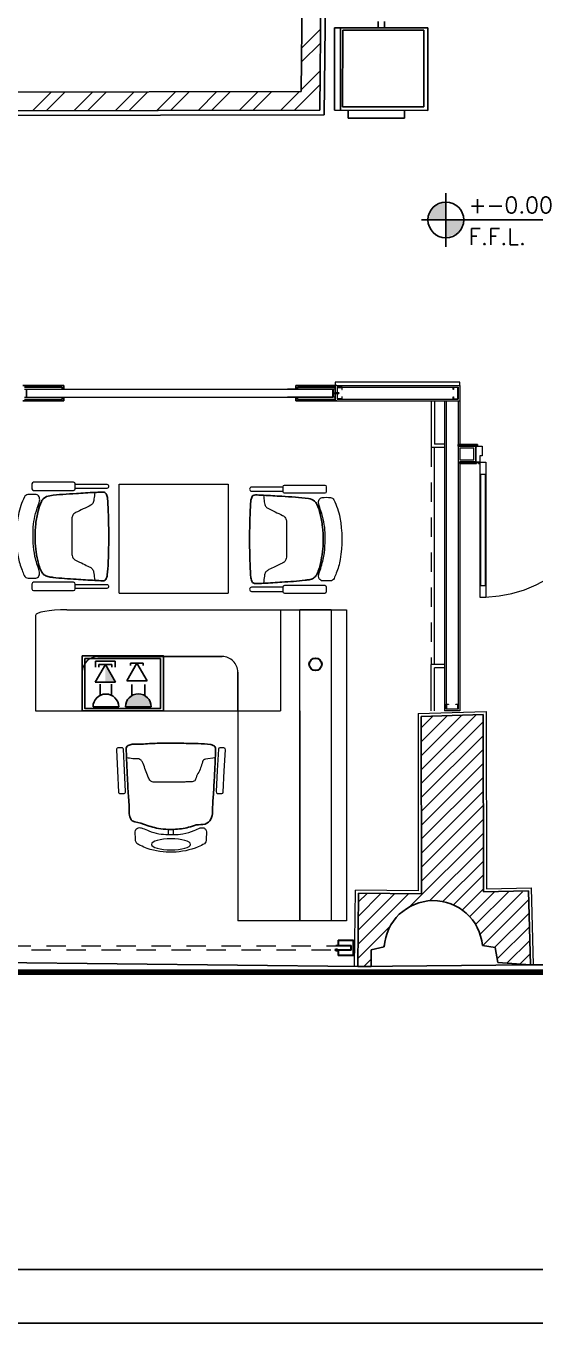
# Model space of a CAD drawing. Header units: inches. Extents: x 78 to 199, y 70 to 92.
# Drawn here: x 140.3 to 143.57, y 70.27 to 78.61 of the extents above; entities that cross this region are included whole.
import ezdxf
from ezdxf.enums import TextEntityAlignment as Align

# ---------------------------------------------------------------- set-up
doc = ezdxf.new("R2010")
doc.units = ezdxf.units.IN
doc.header["$MEASUREMENT"] = 0
for name, pattern in [('21212-FC-A-XREF-FIRST FLOOR PLAN-REV-31-10-12$0$HIDDEN', [0.375, 0.25, -0.125]), ('21212-FC-A-XREF-GROUND FLOOR PLAN-REV-31-10-12$0$21201-TN-A-GROUND FLOOR PLAN-XREF-REV-20-03-12$2$HIDDEN2', [0.1875, 0.125, -0.0625]), ('21212-FC-A-XREF-GROUND FLOOR PLAN-REV-31-10-12$0$HIDDEN', [0.375, 0.25, -0.125]), ('HIDDEN', [0.375, 0.25, -0.125]), ('HIDDEN2', [0.1875, 0.125, -0.0625])]:
    doc.linetypes.add(name, pattern=pattern)
for name, color, linetype, lineweight in [('21212-FC-A-XREF-FIRST FLOOR PLAN-REV-31-10-12$0$HIDDEN-EEE', 6, '21212-FC-A-XREF-FIRST FLOOR PLAN-REV-31-10-12$0$HIDDEN', 9), ('21212-FC-A-XREF-FIRST FLOOR PLAN-REV-31-10-12$0$Solid-Wood-Timber-EEE', 44, 'Continuous', 15), ('21212-FC-A-XREF-GROUND FLOOR PLAN-REV-31-10-12$0$21201-TN-A-GROUND FLOOR PLAN-XREF-REV-20-03-12$2$DOOR-EEE', 182, 'Continuous', 13), ('21212-FC-A-XREF-GROUND FLOOR PLAN-REV-31-10-12$0$21201-TN-A-GROUND FLOOR PLAN-XREF-REV-20-03-12$2$Door-Frame-SW-EEE', 26, 'Continuous', 9), ('21212-FC-A-XREF-GROUND FLOOR PLAN-REV-31-10-12$0$Channels-EEE', 252, 'Continuous', 5), ('21212-FC-A-XREF-GROUND FLOOR PLAN-REV-31-10-12$0$GB-Wall-Cladding-EEE', 1, 'Continuous', 15), ('21212-FC-A-XREF-GROUND FLOOR PLAN-REV-31-10-12$0$HIDDEN-EEE', 6, '21212-FC-A-XREF-GROUND FLOOR PLAN-REV-31-10-12$0$HIDDEN', 9), ('ELECTRICAL', 3, 'Continuous', 9), ('FURN-BOLD-EEE', 40, 'Continuous', 25), ('FURN-LIGHT-EEE', 2, 'Continuous', 18), ('GLASS-EEE', 140, 'Continuous', 5), ('HATCH-EEE', 6, 'Continuous', 9)]:
    doc.layers.add(name, color=color, linetype=linetype, lineweight=lineweight)
for name, color, linetype in [('col-hat', 2, 'Continuous'), ('columns', 6, 'Continuous'), ('DETAIL', 2, 'Continuous'), ('door', 17, 'Continuous'), ('EL. BLOCK', 3, 'Continuous'), ('ELE-OBJ', 7, 'Continuous'), ('ELEC-NORMAL', 7, 'Continuous'), ('Elevation', 1, 'Continuous'), ('FINISH-AR', 252, 'Continuous'), ('Fixation', 1, 'Continuous'), ('furniture', 5, 'Continuous'), ('hatch', 2, 'Continuous'), ('HATCH-AR', 251, 'Continuous'), ('L.C Risers', 130, 'Continuous'), ('PW', 4, 'Continuous'), ('WALL-AR', 7, 'Continuous')]:
    doc.layers.add(name, color=color, linetype=linetype)
doc.layers.add('GOLDCLADDING', color=7, linetype='Continuous', true_color=0xffc20a)
doc.styles.add('ROMANS', font='romans.shx')
pattern_1 = [(45, (2771.01325, 9572.6186), (-0.265165043, 0.265165043), [])]

# ---------------------------------------------------------------- blocks, each defined once
blk = doc.blocks.new('GRWRFHRH')
at = {"color": 252}
for p, q in [((3.019, 4.8659, 0), (3.019, 4.5207, 0)), ((2.8621, 4.6933, 0), (3.8192, 4.6933, 0)), ((0.5624, 3.6293), (0.2993, 3.6293)), ((0.5519, 3.6188), (0.3098, 3.6188)), ((0.323, 3.553), (0.323, 3.6057)), ((0.5519, 3.6188), (0.5519, 3.6083)), ((0.5624, 3.6083), (0.5519, 3.6083)), ((0.5624, 3.6083), (0.5624, 3.6293)), ((2.0547, 3.6083), (2.0547, 3.6293)), ((2.0547, 3.6293), (2.3179, 3.6293)), ((2.0547, 3.6083), (2.0652, 3.6083)), ((2.0652, 3.6188), (2.3073, 3.6188)), ((2.0652, 3.6188), (2.0652, 3.6083)), ((2.2942, 3.553), (2.2942, 3.6057)), ((2.3073, 3.6188), (2.3073, 3.5399)), ((0.5624, 3.5293), (0.2993, 3.5293)), ((0.5519, 3.5399), (0.3098, 3.5399)), ((0.5519, 3.5504), (0.5519, 3.5399)), ((0.5519, 3.5504), (0.5624, 3.5504)), ((0.5624, 3.5504), (0.5624, 3.5293)), ((2.0547, 3.5504), (2.0547, 3.5293)), ((2.0652, 3.5504), (2.0547, 3.5504)), ((2.0547, 3.5293), (2.3179, 3.5293)), ((2.0652, 3.5504), (2.0652, 3.5399)), ((2.0652, 3.5399), (2.3073, 3.5399)), ((2.3022, 3.5738), (2.3022, 3.5849)), ((2.3022, 3.5849), (2.3033, 3.5849)), ((2.3033, 3.5738), (2.3022, 3.5738)), ((2.3033, 3.5849), (2.3033, 3.5738)), ((2.3033, 3.5807), (2.3311, 3.5807)), ((2.3033, 3.578), (2.3311, 3.578)), ((2.3311, 3.5807), (2.3341, 3.5793)), ((2.3311, 3.578), (2.3341, 3.5793))]:
    blk.add_line(p, q, dxfattribs=at)
at = {"color": 252, "linetype": 'Continuous'}
for p, q in [((6.7345, -0.1296, 0.1445), (-8.3291, -0.1296, -0.1104)), ((6.7345, -0.1546, 0.1461), (-8.3291, -0.1546, -0.1104)), ((6.7345, -0.1546, 0.1461), (-8.3291, -0.1546, -0.1104))]:
    blk.add_line(p, q, dxfattribs=at)
at = {"color": 252}
blk.add_circle((3.019, 4.6933, 0), 0.115, dxfattribs=at)
for points in [[(3.019, 4.8083, 0), (3.019, 4.6933, 0), (2.938, 4.7755, 0), (2.9039, 4.6933, 0)], [(3.019, 4.8083, 0), (3.019, 4.8083, 0), (3.019, 4.6933, 0), (3.019, 4.8083, 0)], [(3.019, 4.6933, 0), (3.019, 4.8083, 0), (3.019, 4.8083, 0), (3.019, 4.6933, 0)], [(3.019, 4.8083, 0), (3.019, 4.6933, 0), (3.019, 4.8083, 0)], [(3.134, 4.6933, 0), (3.019, 4.6933, 0), (3.1012, 4.6124, 0), (3.019, 4.5783, 0)]]:
    blk.add_solid(points, dxfattribs=at)
at = {"layer": '21212-FC-A-XREF-FIRST FLOOR PLAN-REV-31-10-12$0$HIDDEN-EEE', "color": 252, "linetype": '21212-FC-A-XREF-FIRST FLOOR PLAN-REV-31-10-12$0$HIDDEN', "ltscale": 0.5}
blk.add_line((2.9245, 3.2303), (2.9245, 1.8357), dxfattribs=at)
at = {"layer": '21212-FC-A-XREF-FIRST FLOOR PLAN-REV-31-10-12$0$Solid-Wood-Timber-EEE', "color": 252, "ltscale": 10}
for p, q in [((3.1096, 3.6505), (2.3073, 3.6505)), ((2.3073, 3.6505), (2.3073, 3.6293)), ((2.3073, 3.6293), (3.1096, 3.6293)), ((3.1096, 3.6293), (3.1096, 3.6505)), ((2.9245, 3.5293), (2.9245, 3.2303)), ((2.9457, 3.5293), (2.9457, 3.2515)), ((3.0095, 3.2303), (2.9245, 3.2303)), ((3.0095, 3.2515), (2.9457, 3.2515)), ((2.9245, 1.5367), (2.9245, 1.8357)), ((3.0095, 1.8357), (2.9245, 1.8357)), ((2.9457, 1.5367), (2.9457, 1.8146)), ((3.0095, 1.8146), (2.9457, 1.8146)), ((2.84, 1.5198), (3.2791, 1.5335)), ((2.84, 1.5198), (2.8417, 0.3805)), ((3.2791, 1.5335), (3.2808, 0.3932)), ((2.4324, -0.1052), (2.4384, 0.3847)), ((2.8417, 0.3805), (2.4384, 0.3847)), ((3.2808, 0.3932), (3.5702, 0.4004)), ((3.5825, -0.0956), (3.5702, 0.4004))]:
    blk.add_line(p, q, dxfattribs=at)
at = {"layer": '21212-FC-A-XREF-GROUND FLOOR PLAN-REV-31-10-12$0$21201-TN-A-GROUND FLOOR PLAN-XREF-REV-20-03-12$2$DOOR-EEE', "color": 252, "lineweight": 5, "ltscale": 250}
for p, q in [((3.2393, 3.1311), (3.224, 3.1311)), ((3.2316, 3.1387), (3.2316, 3.1234))]:
    blk.add_line(p, q, dxfattribs=at)
at = {"layer": '21212-FC-A-XREF-GROUND FLOOR PLAN-REV-31-10-12$0$21201-TN-A-GROUND FLOOR PLAN-XREF-REV-20-03-12$2$DOOR-EEE', "color": 252, "ltscale": 250}
for p, q in [((3.2367, 3.1362), (3.2751, 3.1362)), ((3.2367, 3.1362), (3.2367, 2.2673)), ((3.2751, 3.1362), (3.2751, 2.2673)), ((3.2367, 3.0595), (3.2751, 3.0595)), ((3.2408, 3.0595), (3.2408, 2.344)), ((3.271, 3.0595), (3.271, 2.344)), ((3.2367, 2.344), (3.2751, 2.344)), ((3.2367, 2.2673), (3.2751, 2.2673))]:
    blk.add_line(p, q, dxfattribs=at)
at = {"layer": '21212-FC-A-XREF-GROUND FLOOR PLAN-REV-31-10-12$0$21201-TN-A-GROUND FLOOR PLAN-XREF-REV-20-03-12$2$DOOR-EEE', "color": 252, "lineweight": 5, "ltscale": 250}
blk.add_circle((3.2316, 3.1311), 0.00511, dxfattribs=at)
at = {"layer": '21212-FC-A-XREF-GROUND FLOOR PLAN-REV-31-10-12$0$21201-TN-A-GROUND FLOOR PLAN-XREF-REV-20-03-12$2$DOOR-EEE', "color": 252, "linetype": '21212-FC-A-XREF-GROUND FLOOR PLAN-REV-31-10-12$0$21201-TN-A-GROUND FLOOR PLAN-XREF-REV-20-03-12$2$HIDDEN2', "lineweight": 5, "ltscale": 500}
blk.add_arc((3.2367, 3.1362), 0.8689, 272.52862, 0, dxfattribs=at)
at = {"layer": '21212-FC-A-XREF-GROUND FLOOR PLAN-REV-31-10-12$0$21201-TN-A-GROUND FLOOR PLAN-XREF-REV-20-03-12$2$Door-Frame-SW-EEE', "color": 252, "ltscale": 250}
for p, q in [((3.2112, 3.1413), (3.2112, 3.2333)), ((3.2112, 3.2333), (3.2163, 3.2333)), ((3.2163, 3.2333), (3.2163, 3.2384)), ((3.2163, 3.2384), (3.2521, 3.2384)), ((3.2521, 3.1771), (3.2367, 3.1771)), ((3.2367, 3.1771), (3.2367, 3.1362)), ((3.2521, 3.2384), (3.2521, 3.1771)), ((3.2163, 3.1413), (3.2112, 3.1413)), ((3.2163, 3.1362), (3.2163, 3.1413)), ((3.2367, 3.1362), (3.2163, 3.1362))]:
    blk.add_line(p, q, dxfattribs=at)
at = {"layer": '21212-FC-A-XREF-GROUND FLOOR PLAN-REV-31-10-12$0$Channels-EEE', "color": 252}
for p, q in [((2.3513, 3.6173), (2.3193, 3.6173)), ((2.3193, 3.6173), (2.3193, 3.5413)), ((2.3213, 3.5433), (2.3213, 3.6153)), ((2.3213, 3.6153), (2.3493, 3.6153)), ((2.3493, 3.6153), (2.3493, 3.6033)), ((2.3493, 3.6033), (2.3513, 3.6033)), ((2.3513, 3.6033), (2.3513, 3.6173)), ((3.0656, 3.6033), (3.0656, 3.6173)), ((3.0656, 3.6173), (3.0976, 3.6173)), ((3.0676, 3.6033), (3.0656, 3.6033)), ((3.0956, 3.6153), (3.0676, 3.6153)), ((3.0676, 3.6153), (3.0676, 3.6033)), ((3.0956, 3.5433), (3.0956, 3.6153)), ((3.0976, 3.6173), (3.0976, 3.5413)), ((2.3193, 3.5413), (2.3513, 3.5413)), ((2.3493, 3.5433), (2.3213, 3.5433)), ((2.3513, 3.5553), (2.3493, 3.5553)), ((2.3493, 3.5553), (2.3493, 3.5433)), ((2.3513, 3.5413), (2.3513, 3.5553)), ((3.0656, 3.5413), (3.0656, 3.5553)), ((3.0656, 3.5553), (3.0676, 3.5553)), ((3.0976, 3.5413), (3.0656, 3.5413)), ((3.0676, 3.5553), (3.0676, 3.5433)), ((3.0676, 3.5433), (3.0956, 3.5433)), ((3.0215, 1.5487), (3.0215, 1.5807)), ((3.0215, 1.5807), (3.0355, 1.5807)), ((3.0975, 1.5487), (3.0215, 1.5487)), ((3.0355, 1.5787), (3.0235, 1.5787)), ((3.0235, 1.5787), (3.0235, 1.5507)), ((3.0235, 1.5507), (3.0955, 1.5507)), ((3.0355, 1.5807), (3.0355, 1.5787)), ((3.0835, 1.5807), (3.0975, 1.5807)), ((3.0835, 1.5787), (3.0835, 1.5807)), ((3.0955, 1.5787), (3.0835, 1.5787)), ((3.0955, 1.5507), (3.0955, 1.5787)), ((3.0975, 1.5807), (3.0975, 1.5487))]:
    blk.add_line(p, q, dxfattribs=at)
at = {"layer": '21212-FC-A-XREF-GROUND FLOOR PLAN-REV-31-10-12$0$GB-Wall-Cladding-EEE', "color": 252, "ltscale": 3}
for p, q in [((2.3073, 3.6293), (3.1096, 3.6293)), ((2.3073, 3.6293), (2.3073, 3.5293)), ((2.3073, 3.629), (2.3073, 3.529)), ((2.3193, 3.6173), (3.0976, 3.6173)), ((3.0976, 3.6173), (3.0976, 3.5413)), ((3.1096, 3.6293), (3.1096, 3.2382)), ((3.1096, 3.6293), (3.1096, 3.5293)), ((2.3073, 3.5293), (3.1096, 3.5293)), ((2.3193, 3.5413), (3.0976, 3.5413)), ((3.0096, 3.5293), (3.0095, 1.5367)), ((3.0216, 3.5293), (3.0215, 1.5487)), ((3.0976, 3.5293), (3.0975, 1.5487)), ((3.1096, 3.2382), (3.2165, 3.2383)), ((3.1096, 3.228), (3.1992, 3.228)), ((3.1096, 3.228), (3.1096, 3.152)), ((3.1992, 3.152), (3.1992, 3.228)), ((3.1096, 3.14), (3.1095, 1.5367)), ((3.1096, 3.152), (3.1992, 3.152)), ((3.1096, 3.14), (3.2112, 3.14)), ((3.1095, 1.5367), (3.0095, 1.5367)), ((3.0975, 1.5487), (3.0215, 1.5487))]:
    blk.add_line(p, q, dxfattribs=at)
at = {"layer": '21212-FC-A-XREF-GROUND FLOOR PLAN-REV-31-10-12$0$HIDDEN-EEE', "color": 252, "linetype": 'HIDDEN', "ltscale": 0.5}
for p, q in [((-0.0955, 0.0012), (2.3233, 0.0012)), ((0.0015, 0.0272), (2.3108, 0.0272))]:
    blk.add_line(p, q, dxfattribs=at)
at = {"layer": 'col-hat', "color": 252, "linetype": 'Continuous'}
for p, q in [((2.8601, 1.4277), (2.9354, 1.5028)), ((2.8603, 1.3382), (3.0283, 1.5057)), ((2.8604, 1.2487), (3.1211, 1.5086)), ((2.8605, 1.1591), (3.2139, 1.5115)), ((2.8607, 1.0696), (3.2592, 1.4669)), ((2.8608, 0.9801), (3.2593, 1.3774)), ((2.8609, 0.8905), (3.2594, 1.2878)), ((2.8611, 0.801), (3.2596, 1.1983)), ((2.8612, 0.7115), (3.2597, 1.1088)), ((2.8614, 0.6219), (3.2598, 1.0192)), ((2.8615, 0.5324), (3.26, 0.9297)), ((2.8616, 0.4429), (3.2601, 0.8402)), ((2.786, 0.2778), (3.2603, 0.7506)), ((2.9145, 0.3162), (3.2604, 0.6611)), ((2.9995, 0.3113), (3.2605, 0.5716)), ((3.0678, 0.2897), (3.2607, 0.482)), ((2.4542, 0.0366), (2.7797, 0.3612)), ((2.4553, 0.1274), (2.6907, 0.3621)), ((2.4564, 0.2182), (2.6017, 0.363)), ((2.4575, 0.3089), (2.5127, 0.3639)), ((3.1248, 0.2569), (3.2608, 0.3925)), ((3.1722, 0.2145), (3.3322, 0.374)), ((3.2106, 0.1631), (3.4223, 0.3742)), ((3.2389, 0.1017), (3.5124, 0.3743)), ((3.256, 0.029), (3.5521, 0.3243)), ((3.3324, 0.0156), (3.5543, 0.2368)), ((2.453, -0.0542), (2.6621, 0.1542)), ((3.3494, -0.0572), (3.5564, 0.1492)), ((2.6149, 0.0175), (2.6233, 0.0259)), ((3.4111, -0.0853), (3.5586, 0.0617)), ((2.4911, -0.1059), (2.5385, -0.0586)), ((3.4951, -0.0913), (3.5608, -0.0258))]:
    blk.add_line(p, q, dxfattribs=at)
at = {"layer": 'columns', "color": 252}
for p, q in [((2.86, 1.5005), (3.2591, 1.5129)), ((3.2591, 1.5129), (3.2608, 0.3727)), ((2.86, 1.5005), (2.8618, 0.3603)), ((2.4524, -0.1054), (2.4582, 0.3645)), ((2.8618, 0.3603), (2.4582, 0.3645)), ((3.2608, 0.3727), (3.5507, 0.3799)), ((3.5625, -0.0961), (3.5507, 0.3799)), ((2.6228, 0.0191), (2.5385, 0.0016)), ((2.5385, 0.0016), (2.5385, -0.1064)), ((3.3355, 0.015), (3.2542, 0.0293)), ((3.354, -0.0812), (3.3355, 0.015)), ((3.5625, -0.0961), (3.354, -0.0812)), ((2.4524, -0.1054), (2.5385, -0.1064))]:
    blk.add_line(p, q, dxfattribs=at)
blk.add_arc((2.9389, 0.0005), 0.3166, 5.21956, 176.63269, dxfattribs=at)
at = {"layer": 'DETAIL', "color": 252, "linetype": 'Continuous'}
blk.add_line((6.7345, -0.1546, 0.1461), (-8.3291, -0.1546, -0.1104), dxfattribs=at)
at = {"layer": 'door', "color": 252}
for p, q in [((3.2227, 3.2486), (3.0975, 3.2486)), ((3.0975, 3.2486), (3.0975, 3.2386)), ((3.0975, 3.2386), (3.2227, 3.2386)), ((3.2112, 3.2386), (3.1096, 3.2386)), ((3.2112, 3.14), (3.2112, 3.2386)), ((3.2227, 3.2386), (3.2227, 3.2486)), ((3.1096, 3.138), (3.1096, 3.128)), ((3.2165, 3.138), (3.1096, 3.138)), ((3.1096, 3.128), (3.2165, 3.128)), ((3.2165, 3.128), (3.2165, 3.138))]:
    blk.add_line(p, q, dxfattribs=at)
at = {"layer": 'FINISH-AR', "color": 252}
for p, q in [((2.2546, 7.0861), (2.2376, 5.3696)), ((2.2376, 5.3696), (-4.1256, 5.3566))]:
    blk.add_line(p, q, dxfattribs=at)
at = {"layer": 'FINISH-AR', "color": 252, "linetype": 'HIDDEN2', "ltscale": 0.5}
for p, q in [((2.3108, 0.0287), (2.4103, 0.0287)), ((2.3108, 0.0262), (2.3108, 0.0287)), ((2.4078, 0.0262), (2.3108, 0.0262)), ((2.3108, -0.0013), (2.3108, 0.0012)), ((2.3108, 0.0012), (2.4078, 0.0012)), ((2.4258, 0.0637), (2.3258, 0.0637)), ((2.3258, 0.0637), (2.3258, 0.0287)), ((2.3258, 0.0287), (2.3278, 0.0287)), ((2.3278, 0.0287), (2.3278, 0.0617)), ((2.3278, 0.0617), (2.4238, 0.0617)), ((2.4078, 0.0012), (2.4078, 0.0262)), ((2.4103, 0.0287), (2.4103, -0.0013)), ((2.4238, 0.0617), (2.4238, -0.0342)), ((2.4258, -0.0362), (2.4258, 0.0637)), ((2.4103, -0.0013), (2.3108, -0.0013)), ((2.3278, -0.0013), (2.3258, -0.0013)), ((2.3258, -0.0013), (2.3258, -0.0362)), ((2.3258, -0.0362), (2.4258, -0.0362)), ((2.3278, -0.0342), (2.3278, -0.0013)), ((2.4238, -0.0342), (2.3278, -0.0342))]:
    blk.add_line(p, q, dxfattribs=at)
at = {"layer": 'Fixation', "color": 252}
for p, q in [((2.3233, 0.0047), (2.3123, 0.0047)), ((2.3233, 0.0012), (2.3233, 0.0047)), ((2.3123, -0.0047), (2.3233, -0.0047)), ((2.3233, -0.0047), (2.3233, -0.0013))]:
    blk.add_line(p, q, dxfattribs=at)
blk.add_arc((2.3123, 0), 0.00475, 90, 270, dxfattribs=at)
at = {"layer": 'FURN-BOLD-EEE', "color": 252, "flags": 128}
for points in [[(0.8431, 2.9026, -0.015076), (0.8478, 2.8265, -0.021203), (0.8475, 2.4908, -0.020443), (0.8422, 2.4115, -0.13129), (0.8318, 2.3814, -0.214692), (0.8149, 2.3734, 0.002979), (0.7612, 2.3759, -0.00616), (0.6426, 2.3831, -0.015925), (0.4933, 2.3952, -0.01419), (0.4678, 2.3987, -0.111748), (0.4402, 2.4085, -0.110862), (0.4215, 2.4282, -0.071904), (0.3951, 2.5035, -0.055819), (0.3775, 2.6525, -0.032162), (0.3821, 2.7394, -0.032826), (0.3971, 2.8221, -0.05803), (0.4188, 2.8842, -0.094687), (0.4327, 2.9033, -0.146288), (0.4732, 2.9203, -0.012464), (0.5565, 2.929, -0.00267), (0.6431, 2.9346, -0.006584), (0.7617, 2.9416, 0.000145), (0.8024, 2.9434, -0.083625), (0.8224, 2.9428, -0.209427), (0.8374, 2.9276, -0.078175)], [(1.7648, 2.8844, 0.015076), (1.7602, 2.8082, 0.021203), (1.7605, 2.4726, 0.020443), (1.7658, 2.3933, 0.13129), (1.7762, 2.3632, 0.214692), (1.7931, 2.3551, -0.002979), (1.8468, 2.3576, 0.00616), (1.9654, 2.3649, 0.015925), (2.1148, 2.377, 0.01419), (2.1403, 2.3805, 0.111748), (2.1678, 2.3904, 0.110862), (2.1865, 2.4101, 0.071904), (2.2129, 2.4853, 0.055819), (2.2305, 2.6343, 0.032162), (2.2258, 2.7213, 0.032826), (2.2108, 2.8039, 0.05803), (2.1891, 2.8661, 0.094687), (2.1753, 2.8851, 0.146288), (2.1348, 2.9021, 0.012464), (2.0514, 2.9108, 0.00267), (1.9648, 2.9164, 0.006584), (1.8462, 2.9234, -0.000145), (1.8056, 2.9251, 0.083625), (1.7855, 2.9246, 0.209427), (1.7706, 2.9093, 0.078175)], [(1.5191, 0.8865, 0.000045), (1.5202, 0.9511, 0.005378), (1.5242, 0.9982, 0.003465), (1.5313, 1.1236, 0.004777), (1.5367, 1.2347, -0.00009), (1.5388, 1.2915, 0.245849), (1.5285, 1.3127, 0.094228), (1.5079, 1.3203, 0.020097), (1.4258, 1.3267, -0.003651), (1.303, 1.3296, 0.005436), (1.1864, 1.3295, 0.009487), (1.0888, 1.3252, -0.024011), (1.0304, 1.3226, -0.001316), (1.0028, 1.322, 0.113976), (0.9757, 1.3142, 0.27701), (0.9636, 1.2902, -0.001087), (0.9655, 1.2352, 0.005203), (0.9714, 1.1097, 0.002625), (0.9766, 1.0115, 0.00405), (0.9789, 0.9804, -0.035751), (0.982, 0.9193, 0.021413), (0.9836, 0.8762, 0.114534), (0.9949, 0.8374, -0.015739), (1.0012, 0.8293, -0.000098), (1.0753, 0.8096, 0.05958), (1.1711, 0.7817, 0.023345), (1.2333, 0.7748, -0.005314), (1.2681, 0.7749, 0.018518), (1.319, 0.7797, 0.018492), (1.3651, 0.7887, 0.028377), (1.4142, 0.804, 0.011944), (1.4712, 0.8092, 0.171364), (1.5089, 0.8414, 0.095707)]]:
    blk.add_lwpolyline(points, format="xyb", close=True, dxfattribs=at)
at = {"layer": 'FURN-LIGHT-EEE', "color": 252}
for p, q in [((0.9189, 2.9942), (1.6189, 2.9943)), ((0.9189, 2.2942), (0.9189, 2.9942)), ((1.6189, 2.9943), (1.6189, 2.2943)), ((0.9189, 2.2942), (1.6189, 2.2943)), ((0.581, 2.1863), (2.381, 2.1865)), ((1.956, 2.1864), (1.9561, 1.5364)), ((2.281, 2.1865), (2.081, 2.1864)), ((2.0812, 0.1864), (2.081, 2.1864)), ((2.281, 2.1865), (2.2812, 0.1865)), ((2.381, 2.1865), (2.3812, 0.1865)), ((0.381, 2.1511), (0.3811, 1.5363)), ((0.7811, 1.8863), (1.5811, 1.8864)), ((1.5811, 1.8864), (0.7811, 1.8863)), ((0.6811, 1.5363), (0.6811, 1.7863)), ((0.6811, 1.7863), (0.6811, 1.5363)), ((1.6811, 1.7864), (1.6811, 1.5364)), ((1.6811, 1.5364), (1.6811, 1.7864)), ((0.3811, 1.5363), (0.5811, 1.5363)), ((0.5811, 1.5363), (0.6811, 1.5363)), ((0.6811, 1.5363), (1.6811, 1.5364)), ((1.6811, 1.5364), (1.9561, 1.5364)), ((1.6811, 1.5364), (1.6812, 0.1864)), ((2.0811, 1.5364), (2.0812, 0.1864)), ((2.2811, 1.5365), (2.2812, 0.1865)), ((2.0812, 0.1864), (1.6812, 0.1864)), ((2.2812, 0.1865), (2.0812, 0.1864)), ((2.3812, 0.1865), (2.2812, 0.1865))]:
    blk.add_line(p, q, dxfattribs=at)
at = {"layer": 'FURN-LIGHT-EEE', "color": 252, "flags": 128}
for points in [[(0.6253, 3.0073), (0.3676, 3.0073, 0.412338), (0.3576, 2.9961), (0.3576, 2.9654, 0.412338), (0.3676, 2.9542), (0.6253, 2.9542, 0.412338), (0.6353, 2.9654), (0.6353, 2.9961, 0.412338), (0.6253, 3.0073)], [(0.3843, 2.9275, 0.029012), (0.3305, 2.9272, 0.270173), (0.3088, 2.9122, 0.055044), (0.2704, 2.7985, 0.087483), (0.2684, 2.5284, 0.048386), (0.2939, 2.441, 0.024463), (0.3077, 2.4072, 0.288013), (0.3329, 2.3911, 0.01393), (0.3819, 2.3906, 0.23698), (0.4026, 2.4044, 0.184158), (0.4049, 2.4372, -0.019394), (0.3769, 2.5294, -0.060382), (0.3656, 2.7008, -0.079806), (0.3921, 2.8402, 0.029719), (0.4066, 2.8874, 0.17298), (0.4031, 2.9139, 0.244693)], [(0.6353, 2.9942), (0.8386, 2.9942, -0.892857), (0.8386, 2.9674), (0.6353, 2.9673)], [(1.9726, 2.976), (1.7694, 2.976, 0.892857), (1.7694, 2.9491), (1.9726, 2.9491)], [(1.9826, 2.9891), (2.2403, 2.9891, -0.412338), (2.2503, 2.9779), (2.2503, 2.9472, -0.412338), (2.2403, 2.936), (1.9826, 2.936, -0.412338), (1.9726, 2.9472), (1.9726, 2.9779, -0.412338), (1.9826, 2.9891)], [(2.2236, 2.9093, -0.029012), (2.2774, 2.909, -0.270173), (2.2991, 2.8941, -0.055044), (2.3376, 2.7803, -0.087483), (2.3396, 2.5102, -0.048386), (2.3141, 2.4229, -0.024463), (2.3003, 2.389, -0.288013), (2.2751, 2.3729, -0.01393), (2.2261, 2.3724, -0.23698), (2.2054, 2.3862, -0.184158), (2.2031, 2.419, 0.019394), (2.2311, 2.5113, 0.060382), (2.2423, 2.6826, 0.079806), (2.2159, 2.8221, -0.029719), (2.2014, 2.8692, -0.17298), (2.2049, 2.8957, -0.244693)], [(0.6253, 2.3636), (0.3677, 2.3636, 0.412338), (0.3577, 2.3524), (0.3577, 2.3217, 0.412338), (0.3677, 2.3105), (0.6253, 2.3105, 0.412338), (0.6353, 2.3217), (0.6353, 2.3524, 0.412338), (0.6253, 2.3636)], [(0.6353, 2.3505), (0.8386, 2.3505, -0.892857), (0.8386, 2.3236), (0.6353, 2.3236)], [(1.9827, 2.3454), (2.2403, 2.3454, -0.412338), (2.2503, 2.3342), (2.2503, 2.3035, -0.412338), (2.2403, 2.2923), (1.9827, 2.2923, -0.412338), (1.9727, 2.3035), (1.9727, 2.3342, -0.412338), (1.9827, 2.3454)], [(1.9727, 2.3323), (1.7694, 2.3323, 0.892857), (1.7694, 2.3054), (1.9727, 2.3054)], [(0.9594, 1.018), (0.9526, 1.1541), (0.9457, 1.2903, 0.181177), (0.9426, 1.2976, 0.219677), (0.9357, 1.3002), (0.9096, 1.2986, 0.217861), (0.903, 1.2951, 0.17445), (0.9006, 1.2875), (0.9075, 1.1513), (0.9143, 1.0152, 0.181177), (0.9175, 1.0079, 0.219677), (0.9243, 1.0052), (0.9504, 1.0068, 0.217861), (0.957, 1.0103, 0.17445), (0.9594, 1.018)], [(1.5876, 1.0142), (1.5945, 1.1514), (1.6013, 1.2875, 0.407811), (1.5923, 1.2987), (1.5662, 1.3003, 0.408868), (1.5562, 1.2903), (1.5494, 1.1542), (1.5425, 1.018, 0.407811), (1.5515, 1.0069), (1.5776, 1.0053, 0.38694), (1.5876, 1.0142)], [(1.4792, 0.7599), (1.4789, 0.711, -0.085061), (1.476, 0.6947, -0.155529), (1.4669, 0.6827, -0.028665), (1.4265, 0.6621, -0.17478), (1.0985, 0.6525, -0.02352), (1.0553, 0.6718, -0.04762), (1.0326, 0.6846, -0.158948), (1.0237, 0.7013, -0.083024), (1.0225, 0.7115), (1.0223, 0.7604, -0.095874), (1.0264, 0.7742, -0.256831), (1.0495, 0.7866, -0.091008), (1.0704, 0.7819, 0.002531), (1.1094, 0.7653, 0.049104), (1.1726, 0.7474, 0.039598), (1.2338, 0.7419, 0.006578), (1.2684, 0.7417, 0.035038), (1.3289, 0.747, 0.053648), (1.401, 0.7687, -0.013155), (1.4395, 0.7843, -0.136235), (1.4586, 0.7855, -0.182057), (1.4731, 0.7761, -0.147266)]]:
    blk.add_lwpolyline(points, format="xyb", close=True, dxfattribs=at)
for points in [[(0.7617, 2.9416), (0.7601, 2.9286, -0.001814), (0.7553, 2.8904, -0.083581), (0.7508, 2.8757, -0.123743), (0.737, 2.8596, -0.008644), (0.6868, 2.835, 0.000198), (0.6386, 2.8119, 0.149562), (0.62, 2.7946, 0.118921), (0.6138, 2.7725), (0.6136, 2.5504, 0.130257), (0.6215, 2.5206, 0.170715), (0.6386, 2.5057, -0.000077), (0.6877, 2.4821, -0.000075), (0.7265, 2.4633, -0.128417), (0.7446, 2.4503, -0.145259), (0.7541, 2.4308, -0.019461), (0.7596, 2.3893), (0.7612, 2.3759)], [(1.8462, 2.9234), (1.8478, 2.9104, 0.001814), (1.8526, 2.8722, 0.083581), (1.8571, 2.8575, 0.123743), (1.8709, 2.8414, 0.008644), (1.9212, 2.8168, -0.000198), (1.9694, 2.7937, -0.149562), (1.9879, 2.7764, -0.118921), (1.9942, 2.7543), (1.9944, 2.5322, -0.130257), (1.9865, 2.5024, -0.170715), (1.9694, 2.4875, 0.000077), (1.9203, 2.4638, 0.000075), (1.8815, 2.4451, 0.128417), (1.8634, 2.4321, 0.145259), (1.854, 2.4126, 0.019461), (1.8484, 2.371), (1.8468, 2.3576)], [(1.5367, 1.2347), (1.4731, 1.2259, 0.309862), (1.4541, 1.2087, -0.071355), (1.4252, 1.1351, 0.067512), (1.4101, 1.0977, -0.285734), (1.394, 1.0822, -0.083505), (1.3689, 1.0811, 0.092775), (1.3411, 1.0794, -0.037653), (1.3366, 1.0786, -0.001454), (1.1433, 1.0785, 0.006369), (1.1379, 1.079, -0.1027), (1.1228, 1.0853, -0.093528), (1.1117, 1.0974, -0.023389), (1.1008, 1.1239, 0.006349), (1.0677, 1.2083, 0.119435), (1.0558, 1.2223, 0.081123), (1.045, 1.2277, -0.000569), (1.0252, 1.2284, -0.055913), (1.0054, 1.2292, -0.00088), (0.9655, 1.2352, -13.119793)]]:
    blk.add_lwpolyline(points, format="xyb", dxfattribs=at)
for points in [[(1.2333, 0.7748), (1.2337, 0.742)], [(1.2684, 0.7417), (1.2681, 0.7749)]]:
    blk.add_lwpolyline(points, dxfattribs=at)
at = {"layer": 'FURN-LIGHT-EEE', "color": 252, "lineweight": 30}
blk.add_circle((2.1811, 1.8365), 0.04, dxfattribs=at)
at = {"layer": 'FURN-LIGHT-EEE', "color": 252}
for centre, start, end in [((0.7811, 1.7863), 90.00423, 180.00423), ((0.7811, 1.7863), 90.00423, 180.00423), ((1.5811, 1.7864), 0.00423, 90.00423), ((1.5811, 1.7864), 0.00423, 90.00423)]:
    blk.add_arc(centre, 0.1, start, end, dxfattribs=at)
blk.add_ellipse((0.581, 2.1511), major_axis=(-0.2, 0), ratio=0.176327, start_param=4.712389, end_param=6.283185, dxfattribs=at)
at = {"layer": 'FURN-LIGHT-EEE', "color": 252, "lineweight": 5, "extrusion": (0, 0, -1)}
blk.add_ellipse((1.2518, 0.679), major_axis=(0.1256, 0), ratio=0.285772, dxfattribs=at)
at = {"layer": 'furniture', "color": 252, "extrusion": (2e-16, 0, -1)}
for p, q in [((2.3033, 5.3985), (2.3041, 5.9285)), ((2.9041, 5.9276), (2.3041, 5.9285)), ((2.341, 5.3985), (2.3417, 5.9285)), ((2.5841, 5.9281), (2.5842, 5.9681)), ((2.6241, 5.928), (2.6242, 5.968)), ((2.9041, 5.9276), (2.9033, 5.3976)), ((2.3561, 5.9134), (2.3554, 5.421)), ((2.8784, 5.9126), (2.3561, 5.9134)), ((2.8776, 5.4202), (2.8784, 5.9126)), ((2.3554, 5.421), (2.8776, 5.4202)), ((2.9033, 5.3976), (2.3033, 5.3985)), ((2.391, 5.3984), (2.3909, 5.3484)), ((2.7535, 5.3479), (2.3909, 5.3484)), ((2.7536, 5.3979), (2.7535, 5.3479))]:
    blk.add_line(p, q, dxfattribs=at)
at = {"layer": 'GLASS-EEE', "color": 252}
for p, q in [((0.3098, 3.6057), (2.2922, 3.6057)), ((0.325, 3.553), (0.325, 3.6057)), ((2.3073, 3.6057), (2.0002, 3.6057)), ((2.2922, 3.553), (2.2922, 3.6057)), ((0.3098, 3.553), (2.2922, 3.553)), ((2.3073, 3.553), (2.0002, 3.553)), ((6.7295, -0.1371, 0.1436), (-8.3241, -0.1371, -0.1104)), ((6.7295, -0.1471, 0.1436), (-8.3241, -0.1471, -0.1104)), ((6.7225, -0.1421, 0.1437), (-8.3171, -0.1421, -0.1102))]:
    blk.add_line(p, q, dxfattribs=at)
at = {"layer": 'hatch', "color": 252, "linetype": 'Continuous'}
for p, q in [((2.3079, 0.0018), (2.3105, 0.0044)), ((2.3082, -0.0024), (2.3108, 0.0003)), ((2.3118, 0.0012), (2.3153, 0.0047)), ((2.3162, 0.0012), (2.3197, 0.0047)), ((2.3206, 0.0012), (2.3233, 0.0039)), ((2.3105, -0.0044), (2.3137, -0.0013)), ((2.3146, -0.0047), (2.3181, -0.0013)), ((2.319, -0.0047), (2.3225, -0.0013))]:
    blk.add_line(p, q, dxfattribs=at)
at = {"layer": 'HATCH-AR', "color": 252, "linetype": 'Continuous'}
for p, q in [((2.0919, 5.7985, 0), (2.2131, 5.9197, 0)), ((2.091, 5.7092, 0), (2.2122, 5.8304, 0)), ((2.0892, 5.5307, 0), (2.2104, 5.6519, 0)), ((0.3633, 5.3958, 0), (0.4836, 5.516, 0)), ((0.4519, 5.396, 0), (0.5721, 5.5162, 0)), ((0.629, 5.3963, 0), (0.7493, 5.5166, 0)), ((0.7176, 5.3965, 0), (0.8379, 5.5167, 0)), ((0.8947, 5.3969, 0), (1.015, 5.5171, 0)), ((0.9833, 5.397, 0), (1.1036, 5.5173, 0)), ((1.1605, 5.3974, 0), (1.2807, 5.5177, 0)), ((1.249, 5.3976, 0), (1.3693, 5.5178, 0)), ((1.4262, 5.3979, 0), (1.5464, 5.5182, 0)), ((1.5147, 5.3981, 0), (1.635, 5.5184, 0)), ((1.6919, 5.3985, 0), (1.8121, 5.5187, 0)), ((1.7804, 5.3987, 0), (1.9007, 5.5189, 0)), ((1.9576, 5.399, 0), (2.0778, 5.5193, 0)), ((2.0462, 5.3992, 0), (2.2095, 5.5626, 0))]:
    blk.add_line(p, q, dxfattribs=at)
at = {"layer": 'HATCH-AR', "color": 252}
for p, q in [((-0.144, -0.0766), (2.4524, -0.1054)), ((2.4524, -0.1054), (3.5625, -0.0961))]:
    blk.add_line(p, q, dxfattribs=at)
at = {"layer": 'HATCH-EEE', "color": 252}
blk.add_line((2.9457, 1.8357), (2.9457, 3.2303), dxfattribs=at)
at = {"layer": 'WALL-AR', "color": 252}
for p, q in [((2.1046, 7.0875), (2.0891, 5.5193)), ((2.2246, 7.0864), (2.2079, 5.3984)), ((2.0891, 5.5193), (-3.1629, 5.5086)), ((2.2079, 5.3996), (-4.0957, 5.3866)), ((6.8011, -0.091), (3.5625, -0.0961)), ((6.8011, -0.091), (3.5625, -0.0961))]:
    blk.add_line(p, q, dxfattribs=at)
at = {"color": 252, "style": 'ROMANS'}
for p in [(-5.1176, 7.4592, 0), (3.1653, 4.7064, 0), (-5.1176, 4.6287, 0)]:
    blk.add_attdef('ELEV', text='', height=0.1035, dxfattribs=at).set_placement(p, align=Align.BOTTOM_LEFT)
for p in [(-5.1176, 7.3903, 0), (3.1653, 4.6376, 0), (-5.1176, 4.5599, 0)]:
    blk.add_attdef('LEVEL', text='', height=0.1035, dxfattribs=at).set_placement(p, align=Align.TOP_LEFT)
blk = doc.blocks.new('wetwetwet')
at = {"layer": 'ELE-OBJ', "color": 3}
for p, q in [((-174, 0), (174, 0)), ((-76, -157), (-76, -307)), ((76, -157), (76, -307))]:
    blk.add_line(p, q, dxfattribs=at)
blk.add_ellipse((0, 0), major_axis=(-123, -123), ratio=1, start_param=-0.785398, end_param=2.356194, dxfattribs=at)
blk = doc.blocks.new('FDFDD')
at = {"layer": 'Elevation', "lineweight": -3, "ltscale": 0.05, "transparency": 33554658}
h = blk.add_hatch(color=6, dxfattribs=at)
h.dxf.hatch_style = 1
edge = h.paths.add_edge_path()
edge.add_line((0, 0.389), (0, -0.389))
edge.add_ellipse((0, 0), major_axis=(0.275, 0.275), ratio=1, start_angle=225, end_angle=405)
at = {"layer": 'ELE-OBJ', "color": 3}
for p, q in [((0, 0.389), (0, -0.389)), ((0.337, 0.194), (0.677, 0.194)), ((0.337, -0.194), (0.678, -0.194))]:
    blk.add_line(p, q, dxfattribs=at)
at = {"layer": 'ELE-OBJ', "color": 3, "extrusion": (0, 0, -1)}
blk.add_ellipse((0, 0), major_axis=(0.275, 0.275), ratio=1, start_param=-0.785398, end_param=2.356194, dxfattribs=at)
blk = doc.blocks.new('data2')
at = {"layer": 'EL. BLOCK', "linetype": 'ByBlock'}
h = blk.add_hatch(color=4, dxfattribs=at)
h.dxf.hatch_style = 1
h.paths.add_polyline_path([(0, 0.0999), (0, 0), (0.0577, 0)])
at = {"layer": 'PW', "color": 4}
for p, q in [((0.055, 0.1197), (-0.0561, 0.1197)), ((-0.0561, 0.1197), (-0.0561, 0.0861)), ((0.036, 0.0999), (-0.036, 0.0999)), ((-0.036, 0.0999), (-0.036, 0.0861)), ((0.0577, 0), (0, 0.0999)), ((0.036, 0.0999), (0.036, 0.0861)), ((0.055, 0.1197), (0.055, 0.0861)), ((0.0577, 0), (-0.0577, 0))]:
    blk.add_line(p, q, dxfattribs=at)
blk.add_lwpolyline([(-0.0577, 0), (0, 0.0999)], dxfattribs=at)
blk = doc.blocks.new('tel1')
at = {"layer": 'PW', "color": 4}
for p, q in [((0.0259, 0.0719), (-0.0259, 0.0719)), ((-0.0259, 0.0719), (-0.0259, 0.062)), ((0.0415, 0), (0, 0.0719)), ((0.0259, 0.0719), (0.0259, 0.062)), ((0.0415, 0), (-0.0415, 0))]:
    blk.add_line(p, q, dxfattribs=at)
blk.add_lwpolyline([(-0.0415, 0), (0, 0.0719)], dxfattribs=at)
blk = doc.blocks.new('112233')
at = {"layer": 'L.C Risers', "color": 3, "ltscale": 1000}
for points in [[(-0.1648, 0.224), (-0.1648, 0), (0.1648, 0), (0.1648, 0.224)], [(-0.154, 0.2128), (-0.154, 0.01), (0.1526, 0.01), (0.1526, 0.2128)]]:
    blk.add_lwpolyline(points, close=True, dxfattribs=at)
at = {"xscale": 0.7200000000000001, "yscale": 0.7200000000000001, "zscale": 0.7200000000000001}
blk.add_blockref('data2', (-0.071, 0.1165), dxfattribs=at)
blk.add_blockref('tel1', (0.0571, 0.1226))
at = {"layer": 'ELEC-NORMAL', "lineweight": -3, "xscale": 0.0003, "yscale": 0.0003, "zscale": 0.0003, "rotation": 180}
blk.add_blockref('wetwetwet', (-0.0689, 0.0165), dxfattribs=at)
at = {"layer": 'ELECTRICAL', "xscale": -0.1344, "yscale": 0.1344, "zscale": 0.1344, "rotation": 270}
blk.add_blockref('FDFDD', (0.0628, 0.0169), dxfattribs=at)

msp = doc.modelspace()

# ---------------------------------------------------------------- hatches: boundary and pattern name
at = {"layer": 'hatch', "linetype": 'Continuous', "lineweight": 0}
h = msp.add_hatch(dxfattribs=at)
h.set_pattern_fill('ANSI31', color=256, scale=3, style=0)
h.set_pattern_definition(pattern_1)
h.paths.add_polyline_path([(140.7735, 78.1), (140.7735, 78.098), (140.7935, 78.098, 0.414214), (140.796, 78.1005), (140.796, 78.1055), (140.794, 78.1055), (140.794, 78.1005, -0.414214), (140.7935, 78.1)])
h.paths.add_polyline_path([(140.7455, 78.1001, -0.414214), (140.745, 78.1006), (140.745, 78.1056), (140.743, 78.1056), (140.743, 78.1006, 0.414214), (140.7455, 78.0981), (140.7655, 78.0981), (140.7655, 78.1001)])
h.paths.add_polyline_path([(140.7451, 78.1236), (140.7431, 78.1236), (140.743, 78.1176), (140.745, 78.1176)])
h.paths.add_polyline_path([(140.7581, 78.1266), (140.7581, 78.1286), (140.7456, 78.1286), (140.7456, 78.1266)])
h.paths.add_polyline_path([(140.7811, 78.1285), (140.7811, 78.1265), (140.7936, 78.1265), (140.7936, 78.1285)])
h.paths.add_polyline_path([(140.7961, 78.1235), (140.7941, 78.1235), (140.794, 78.1175), (140.796, 78.1175)])
h = msp.add_hatch(dxfattribs=at)
h.set_pattern_fill('ANSI31', color=256, scale=3, style=0)
h.set_pattern_definition(pattern_1)
h.paths.add_polyline_path([(140.7729, 77.7), (140.7729, 77.698), (140.7929, 77.698, 0.414214), (140.7954, 77.7005), (140.7954, 77.7055), (140.7934, 77.7055), (140.7934, 77.7005, -0.414214), (140.7929, 77.7)])
h.paths.add_polyline_path([(140.7449, 77.7001, -0.414214), (140.7444, 77.7006), (140.7444, 77.7056), (140.7424, 77.7056), (140.7424, 77.7006, 0.414214), (140.7449, 77.6981), (140.7649, 77.6981), (140.7649, 77.7001)])
h.paths.add_polyline_path([(140.7445, 77.7236), (140.7425, 77.7236), (140.7425, 77.7176), (140.7445, 77.7176)])
h.paths.add_polyline_path([(140.7575, 77.7266), (140.7575, 77.7286), (140.745, 77.7286), (140.745, 77.7266)])
h.paths.add_polyline_path([(140.7805, 77.7285), (140.7805, 77.7265), (140.793, 77.7265), (140.793, 77.7285)])
h.paths.add_polyline_path([(140.7955, 77.7235), (140.7935, 77.7235), (140.7935, 77.7175), (140.7955, 77.7175)])
h = msp.add_hatch(dxfattribs=at)
h.set_pattern_fill('ANSI31', color=256, scale=3, style=0)
h.set_pattern_definition(pattern_1)
h.paths.add_polyline_path([(140.7714, 76.682), (140.7714, 76.68), (140.7914, 76.68, 0.414214), (140.7939, 76.6825), (140.7939, 76.6875), (140.7919, 76.6875), (140.7919, 76.6825, -0.414214), (140.7914, 76.682)])
h.paths.add_polyline_path([(140.7434, 76.6821, -0.414214), (140.7429, 76.6826), (140.7429, 76.6876), (140.7409, 76.6876), (140.7409, 76.6826, 0.414214), (140.7434, 76.6801), (140.7634, 76.6801), (140.7634, 76.6821)])
h.paths.add_polyline_path([(140.7429, 76.7056), (140.7409, 76.7056), (140.7409, 76.6996), (140.7429, 76.6996)])
h.paths.add_polyline_path([(140.756, 76.7086), (140.756, 76.7106), (140.7435, 76.7106), (140.7435, 76.7086)])
h.paths.add_polyline_path([(140.779, 76.7105), (140.779, 76.7085), (140.7915, 76.7085), (140.7915, 76.7105)])
h.paths.add_polyline_path([(140.7939, 76.7055), (140.7919, 76.7055), (140.7919, 76.6995), (140.7939, 76.6995)])

# ---------------------------------------------------------------- linework, layer by layer
for points in [[(121.7339, 70.2707), (152.873, 70.2707), (152.873, 92.2906), (121.7339, 92.2906)], [(122.0791, 70.6159), (152.5279, 70.6159), (152.5279, 91.9454), (122.0791, 91.9454)]]:
    msp.add_lwpolyline(points, close=True)

# ---------------------------------------------------------------- block references
at = {"xscale": 1.584, "yscale": 1.584, "zscale": 1.584}
msp.add_blockref('112233', (140.9203, 74.2057, 0), dxfattribs=at)
at = {"layer": 'GOLDCLADDING'}
ref = msp.add_blockref('GRWRFHRH', (139.9781, 72.6693, 0), dxfattribs=at)
ref.add_attrib('ELEV', '+-0.00', dxfattribs={"layer": '0', "color": 252, "height": 0.10354, "style": 'ROMANS'}).set_placement((143.1434, 77.3757, 0), align=Align.BOTTOM_LEFT)
ref.add_attrib('LEVEL', 'F.F.L.', dxfattribs={"layer": '0', "color": 252, "height": 0.10354, "style": 'ROMANS'}).set_placement((143.1434, 77.3069, 0), align=Align.TOP_LEFT)

doc.saveas('drawing.dxf')
